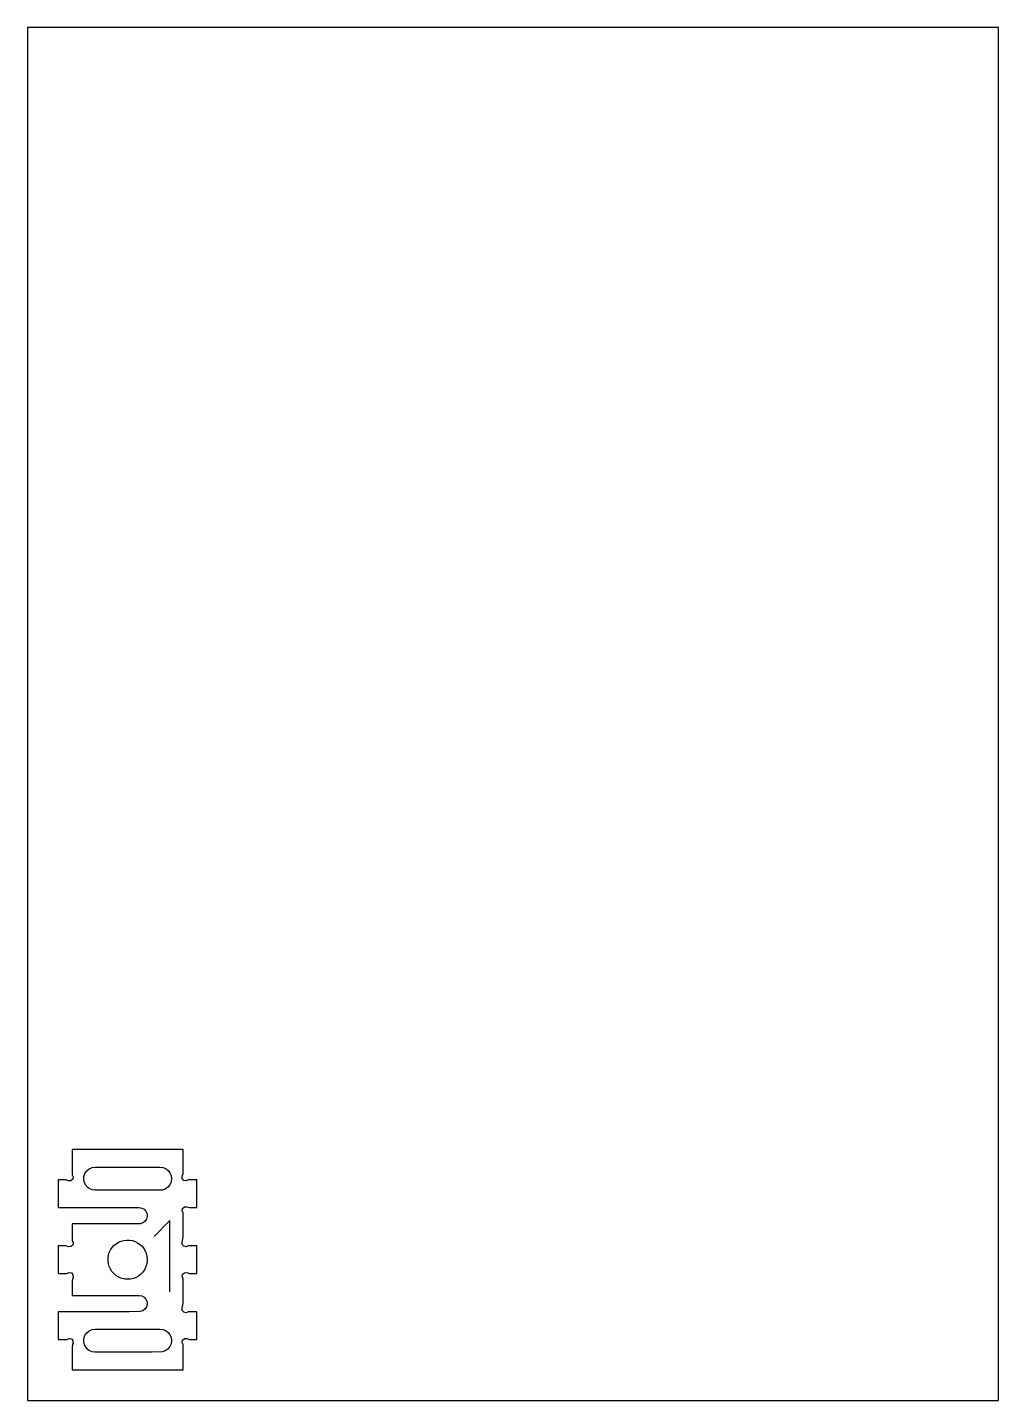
# Model space of a CAD drawing. Extents: x 0 to 210, y 0 to 297.
import ezdxf

# ---------------------------------------------------------------- set-up
doc = ezdxf.new("R2010")
doc.units = 0

msp = doc.modelspace()

# ---------------------------------------------------------------- linework, layer by layer
at = {"layer": 'annotation', "color": 1}
for p, q in [((30.818763, 38.923295), (27.389823, 35.493387)), ((30.818763, 23.499353), (30.818763, 38.923295))]:
    msp.add_line(p, q, dxfattribs=at)
at = {"layer": 'boundary', "color": 5}
for p, q in [((9.667502, 54.267498), (9.6675, 50.467499)), ((30.669261, 54.267499), (9.667502, 54.267498)), ((33.667501, 54.267499), (30.669261, 54.267499)), ((33.667501, 50.467499), (33.667501, 54.267499)), ((8.310422, 47.717499), (6.6675, 47.717499)), ((6.6675, 47.717499), (6.6675, 46.967939)), ((8.87975, 47.518013), (8.310422, 47.717499)), ((9.394769, 47.539315), (8.87975, 47.518013)), ((9.788109, 47.872455), (9.394769, 47.539315)), ((9.6675, 50.467499), (9.6675, 48.84003)), ((9.6675, 48.84003), (9.893889, 48.376947)), ((9.893889, 48.376947), (9.788109, 47.872455)), ((33.468014, 48.505252), (33.667501, 49.043345)), ((33.489316, 47.990231), (33.468014, 48.505252)), ((33.822457, 47.596892), (33.489316, 47.990231)), ((33.667501, 49.043345), (33.667501, 50.467499)), ((34.326947, 47.49111), (33.822457, 47.596892)), ((34.790032, 47.717499), (34.326947, 47.49111)), ((36.667501, 47.717499), (34.790032, 47.717499)), ((36.667501, 42.467059), (36.667501, 47.717499)), ((6.6675, 46.967939), (6.6675, 41.717499)), ((6.6675, 41.717499), (8.853717, 41.717499)), ((8.853717, 41.717499), (24.1675, 41.717499)), ((24.1675, 41.717499), (24.721931, 41.626082)), ((24.721931, 41.626082), (25.238613, 41.349891)), ((33.546892, 41.562543), (33.940232, 41.895684)), ((33.940232, 41.895684), (34.455251, 41.916985)), ((34.455251, 41.916985), (35.024578, 41.717499)), ((35.024578, 41.717499), (36.667501, 41.717499)), ((36.667501, 41.717499), (36.667501, 42.467059)), ((25.421273, 38.748342), (24.948255, 38.402663)), ((25.238613, 41.349891), (25.635081, 40.91855)), ((25.753578, 39.230853), (25.421273, 38.748342)), ((25.635081, 40.91855), (25.866837, 40.38047)), ((25.907872, 39.796039), (25.753578, 39.230853)), ((25.866837, 40.38047), (25.907872, 39.796039)), ((33.441112, 41.058052), (33.546892, 41.562543)), ((33.667501, 40.594968), (33.441112, 41.058052)), ((33.667501, 35.340208), (33.667501, 40.594968)), ((22.356064, 38.217499), (9.6675, 38.217499)), ((9.6675, 38.217499), (9.6675, 34.590031)), ((24.387608, 38.232609), (22.356064, 38.217499)), ((24.948255, 38.402663), (24.387608, 38.232609)), ((8.310422, 33.467499), (6.6675, 33.467499)), ((6.6675, 33.467499), (6.6675, 32.717939)), ((6.6675, 32.717939), (6.6675, 27.467499)), ((8.87975, 33.268013), (8.310422, 33.467499)), ((9.394769, 33.289315), (8.87975, 33.268013)), ((9.788109, 33.622457), (9.394769, 33.289315)), ((9.6675, 34.590031), (9.893889, 34.126946)), ((9.893889, 34.126946), (9.788109, 33.622457)), ((33.468014, 34.255251), (33.667501, 35.340208)), ((33.489315, 33.740231), (33.468014, 34.255251)), ((33.822457, 33.346891), (33.489315, 33.740231)), ((34.326947, 33.241111), (33.822457, 33.346891)), ((34.790032, 33.467499), (34.326947, 33.241111)), ((36.667501, 33.467499), (34.790032, 33.467499)), ((36.667501, 28.217059), (36.667501, 33.467499)), ((6.6675, 27.467499), (8.544968, 27.467499)), ((8.544968, 27.467499), (9.008054, 27.693888)), ((9.008054, 27.693888), (9.512543, 27.588107)), ((9.512543, 27.588107), (9.845685, 27.194768)), ((9.845685, 27.194768), (9.866987, 26.679748)), ((33.441112, 26.808052), (33.546892, 27.312542)), ((33.667501, 26.344967), (33.441112, 26.808052)), ((33.546892, 27.312542), (33.940232, 27.645684)), ((33.940232, 27.645684), (34.455251, 27.666985)), ((34.455251, 27.666985), (35.024578, 27.467499)), ((35.024578, 27.467499), (36.667501, 27.467499)), ((36.667501, 27.467499), (36.667501, 28.217059)), ((9.866987, 26.679748), (9.6675, 25.8918)), ((9.6675, 25.8918), (9.6675, 22.7175)), ((33.667501, 21.090208), (33.667501, 26.344967)), ((9.6675, 22.7175), (11.478937, 22.7175)), ((11.478937, 22.7175), (24.1675, 22.7175)), ((24.1675, 22.7175), (24.721931, 22.626082)), ((24.721931, 22.626082), (25.238613, 22.349892)), ((25.238613, 22.349892), (25.635081, 21.91855)), ((25.635081, 21.91855), (25.866837, 21.380469)), ((25.907872, 20.796039), (25.753578, 20.230853)), ((25.866837, 21.380469), (25.907872, 20.796039)), ((33.468014, 20.00525), (33.667501, 21.090208)), ((21.981284, 19.217499), (6.6675, 19.217499)), ((6.6675, 19.217499), (6.6675, 18.467939)), ((6.6675, 18.467939), (6.6675, 13.2175)), ((24.387608, 19.232609), (21.981284, 19.217499)), ((24.948255, 19.402663), (24.387608, 19.232609)), ((25.421273, 19.748342), (24.948255, 19.402663)), ((25.753578, 20.230853), (25.421273, 19.748342)), ((33.489316, 19.490231), (33.468014, 20.00525)), ((33.822457, 19.096891), (33.489316, 19.490231)), ((34.326947, 18.991111), (33.822457, 19.096891)), ((34.790032, 19.217499), (34.326947, 18.991111)), ((36.667501, 19.217499), (34.790032, 19.217499)), ((36.667501, 13.96706), (36.667501, 19.217499)), ((6.6675, 13.2175), (8.544968, 13.2175)), ((8.544968, 13.2175), (9.008054, 13.443888)), ((9.008054, 13.443888), (9.512544, 13.338106)), ((9.512544, 13.338106), (9.845685, 12.944768)), ((9.741642, 12.182507), (9.6675, 11.416933)), ((9.866987, 12.429747), (9.741642, 12.182507)), ((9.845685, 12.944768), (9.866987, 12.429747)), ((33.441112, 12.558052), (33.546892, 13.062543)), ((33.667501, 12.094968), (33.441112, 12.558052)), ((33.546892, 13.062543), (33.940232, 13.395684)), ((33.667501, 7.345536), (33.667501, 12.094968)), ((33.940232, 13.395684), (34.455251, 13.416985)), ((34.455251, 13.416985), (35.024578, 13.2175)), ((35.024578, 13.2175), (36.667501, 13.2175)), ((36.667501, 13.2175), (36.667501, 13.96706)), ((9.6675, 11.416933), (9.6675, 6.6675)), ((9.6675, 6.6675), (12.66574, 6.6675)), ((12.66574, 6.6675), (33.667501, 6.6675)), ((33.667501, 6.6675), (33.667501, 7.345536))]:
    msp.add_line(p, q, dxfattribs=at)
at = {"layer": 'frame', "color": 5}
for p, q in [((210.058, 296.926), (0, 296.926)), ((0, 296.926), (0, 0)), ((210.058, 0), (210.058, 296.926)), ((0, 0), (210.058, 0))]:
    msp.add_line(p, q, dxfattribs=at)
at = {"layer": 'hole', "color": 5}
for p, q in [((12.178165, 47.736829), (12.210068, 48.426873)), ((12.33632, 47.064394), (12.178165, 47.736829)), ((12.210068, 48.426873), (12.429592, 49.081846)), ((12.429592, 49.081846), (12.819978, 49.651737)), ((12.819978, 49.651737), (13.35142, 50.093044)), ((13.35142, 50.093044), (13.983343, 50.372063)), ((13.983343, 50.372063), (14.6675, 50.467499)), ((14.6675, 50.467499), (16.416474, 50.467499)), ((16.416474, 50.467499), (28.667501, 50.467499)), ((28.667501, 50.467499), (29.351658, 50.372063)), ((29.351658, 50.372063), (29.983582, 50.093044)), ((29.983582, 50.093044), (30.494625, 49.672136)), ((30.494625, 49.672136), (30.80708, 49.258377)), ((30.80708, 49.258377), (31.072064, 48.651658)), ((31.072064, 48.651658), (31.1675, 47.9675)), ((31.1675, 47.9675), (31.072064, 47.283341)), ((12.672458, 46.460912), (12.33632, 47.064394)), ((13.138721, 45.990886), (12.672458, 46.460912)), ((13.35142, 45.841956), (13.138721, 45.990886)), ((13.983343, 45.562935), (13.35142, 45.841956)), ((14.6675, 45.4675), (13.983343, 45.562935)), ((26.918527, 45.4675), (14.6675, 45.4675)), ((29.126874, 45.510068), (26.918527, 45.4675)), ((29.781847, 45.729592), (29.126874, 45.510068)), ((30.35174, 46.119978), (29.781847, 45.729592)), ((30.793043, 46.651419), (30.35174, 46.119978)), ((31.072064, 47.283341), (30.793043, 46.651419)), ((17.968936, 32.558629), (18.308446, 33.069222)), ((18.308446, 33.069222), (18.717915, 33.525629)), ((18.717915, 33.525629), (19.188816, 33.918344)), ((19.188816, 33.918344), (19.71134, 34.239189)), ((19.71134, 34.239189), (20.274605, 34.481481)), ((20.274605, 34.481481), (20.86688, 34.640173)), ((20.86688, 34.640173), (21.475829, 34.711962)), ((21.475829, 34.711962), (22.08877, 34.695352)), ((22.08877, 34.695352), (22.692937, 34.590688)), ((22.692937, 34.590688), (23.275748, 34.40015)), ((23.275748, 34.40015), (23.825064, 34.127708)), ((23.825064, 34.127708), (24.329444, 33.779034)), ((24.329444, 33.779034), (24.778384, 33.361391)), ((24.778384, 33.361391), (25.162533, 32.883477)), ((25.162533, 32.883477), (25.473892, 32.355246)), ((17.42719, 30.199229), (17.432732, 30.81237)), ((17.509961, 29.591675), (17.42719, 30.199229)), ((17.432732, 30.81237), (17.52647, 31.418328)), ((17.52647, 31.418328), (17.706455, 32.004484)), ((17.706455, 32.004484), (17.968936, 32.558629)), ((25.473892, 32.355246), (25.705975, 31.787699)), ((25.705975, 31.787699), (25.853949, 31.192655)), ((25.887058, 29.969968), (25.771504, 29.367789)), ((25.853949, 31.192655), (25.914732, 30.582509)), ((25.914732, 30.582509), (25.887058, 29.969968)), ((17.679321, 29.002362), (17.509961, 29.591675)), ((17.931742, 28.443563), (17.679321, 29.002362)), ((18.261969, 27.926917), (17.931742, 28.443563)), ((18.663122, 27.463183), (18.261969, 27.926917)), ((19.126847, 27.06202), (18.663122, 27.463183)), ((19.643486, 26.731784), (19.126847, 27.06202)), ((20.16595, 26.491591), (19.643486, 26.731784)), ((24.019985, 26.929418), (23.486219, 26.627646)), ((24.504757, 27.304876), (24.019985, 26.929418)), ((24.930437, 27.746203), (24.504757, 27.304876)), ((25.28816, 28.244206), (24.930437, 27.746203)), ((25.570475, 28.788513), (25.28816, 28.244206)), ((25.771504, 29.367789), (25.570475, 28.788513)), ((20.493875, 26.384019), (20.16595, 26.491591)), ((21.09387, 26.257612), (20.493875, 26.384019)), ((21.705812, 26.218883), (21.09387, 26.257612)), ((22.316956, 26.268641), (21.705812, 26.218883)), ((22.914573, 26.405848), (22.316956, 26.268641)), ((23.486219, 26.627646), (22.914573, 26.405848)), ((12.819978, 14.651739), (13.35142, 15.093043)), ((13.35142, 15.093043), (13.983343, 15.372064)), ((13.983343, 15.372064), (14.6675, 15.467499)), ((14.6675, 15.467499), (16.416474, 15.467499)), ((16.416474, 15.467499), (28.667501, 15.467499)), ((28.667501, 15.467499), (29.351659, 15.372063)), ((29.351659, 15.372063), (29.983582, 15.093043)), ((29.983582, 15.093043), (30.494625, 14.672137)), ((12.178166, 12.736829), (12.210068, 13.426873)), ((12.33632, 12.064394), (12.178166, 12.736829)), ((12.210068, 13.426873), (12.429592, 14.081846)), ((12.672458, 11.460914), (12.33632, 12.064394)), ((12.429592, 14.081846), (12.819978, 14.651739)), ((30.494625, 14.672137), (30.80708, 14.258377)), ((31.072064, 12.283341), (30.793043, 11.651419)), ((30.80708, 14.258377), (31.072064, 13.651658)), ((31.072064, 13.651658), (31.1675, 12.967499)), ((31.1675, 12.967499), (31.072064, 12.283341)), ((13.160915, 10.972456), (12.672458, 11.460914)), ((13.35142, 10.841955), (13.160915, 10.972456)), ((13.983343, 10.562935), (13.35142, 10.841955)), ((14.6675, 10.4675), (13.983343, 10.562935)), ((26.918527, 10.4675), (14.6675, 10.4675)), ((29.126874, 10.510066), (26.918527, 10.4675)), ((29.781847, 10.729592), (29.126874, 10.510066)), ((30.35174, 11.119976), (29.781847, 10.729592)), ((30.793043, 11.651419), (30.35174, 11.119976))]:
    msp.add_line(p, q, dxfattribs=at)

doc.saveas('drawing.dxf')
